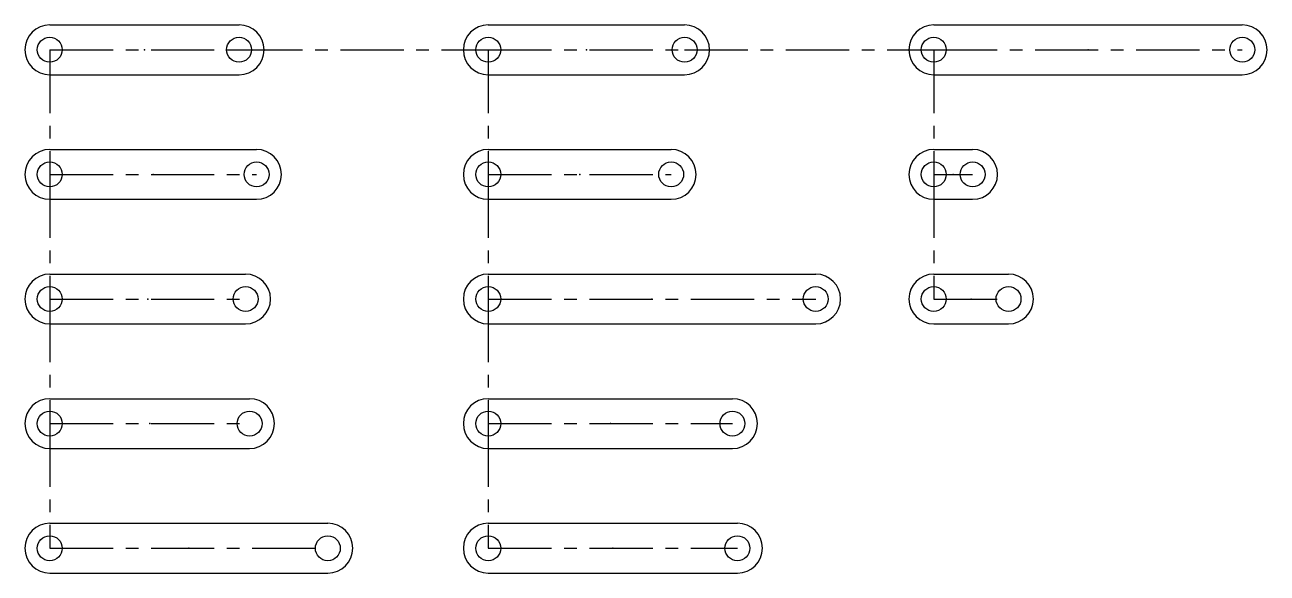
# Model space of a CAD drawing. Header units: millimetres. Extents: x -5 to 244, y -105 to 5.
import ezdxf

# ---------------------------------------------------------------- set-up
doc = ezdxf.new("R2010")
doc.units = ezdxf.units.MM
doc.header["$PDSIZE"] = -1
doc.linetypes.add('CENTERX2', pattern=[20.32, 12.7, -2.54, 2.54, -2.54])

msp = doc.modelspace()

# ---------------------------------------------------------------- linework, layer by layer
at = {"color": 7, "linetype": 'Continuous'}
for p, q in [((0, 5), (38, 5)), ((88, 5), (127.4, 5)), ((177.4, 5), (239.3, 5)), ((0, -5), (38, -5)), ((88, -5), (127.4, -5)), ((177.4, -5), (239.3, -5)), ((0, -20), (41.5, -20)), ((88, -20), (124.7, -20)), ((177.4, -20), (185.2, -20)), ((0, -30), (41.5, -30)), ((88, -30), (124.7, -30)), ((177.4, -30), (185.2, -30)), ((0, -45), (39.3, -45)), ((88, -45), (153.7, -45)), ((177.4, -45), (192.4, -45)), ((0, -55), (39.3, -55)), ((88, -55), (153.7, -55)), ((177.4, -55), (192.4, -55)), ((0, -70), (40.1, -70)), ((88, -70), (137, -70)), ((0, -80), (40.1, -80)), ((88, -80), (137, -80)), ((0, -95), (55.8, -95)), ((88, -95), (138, -95)), ((0, -105), (55.8, -105)), ((88, -105), (138, -105))]:
    msp.add_line(p, q, dxfattribs=at)
at = {"color": 7, "linetype": 'CENTERX2'}
for p, q in [((0, 0), (38, 0)), ((0, 0), (0, -25)), ((38, 0), (88, 0)), ((88, 0), (127.4, 0)), ((88, 0), (88, -25)), ((127.4, 0), (177.4, 0)), ((177.4, 0), (239.3, 0)), ((177.4, 0), (177.4, -25)), ((0, -25), (41.5, -25)), ((0, -25), (0, -50)), ((88, -25), (124.7, -25)), ((88, -25), (88, -50)), ((177.4, -25), (185.2, -25)), ((177.4, -25), (177.4, -50)), ((0, -50), (39.3, -50)), ((0, -50), (0, -75)), ((88, -50), (153.7, -50)), ((88, -50), (88, -75)), ((177.4, -50), (192.4, -50)), ((0, -75), (40.1, -75)), ((0, -75), (0, -100)), ((88, -75), (137, -75)), ((88, -75), (88, -100)), ((0, -100), (55.8, -100)), ((88, -100), (138, -100))]:
    msp.add_line(p, q, dxfattribs=at)
at = {"color": 7, "linetype": 'Continuous'}
for centre in [(0, 0), (38, 0), (88, 0), (127.4, 0), (177.4, 0), (239.3, 0), (0, -25), (41.5, -25), (88, -25), (124.7, -25), (177.4, -25), (185.2, -25), (0, -50), (39.3, -50), (88, -50), (153.7, -50), (177.4, -50), (192.4, -50), (0, -75), (40.1, -75), (88, -75), (137, -75), (0, -100), (55.8, -100), (88, -100), (138, -100)]:
    msp.add_circle(centre, 2.5, dxfattribs=at)
for centre, start, end in [((0, 0), 90, 270), ((38, 0), 270, 90), ((88, 0), 90, 270), ((127.4, 0), 270, 90), ((177.4, 0), 90, 270), ((239.3, 0), 270, 90), ((0, -25), 90, 270), ((41.5, -25), 270, 90), ((88, -25), 90, 270), ((124.7, -25), 270, 90), ((177.4, -25), 90, 270), ((185.2, -25), 270, 90), ((0, -50), 90, 270), ((39.3, -50), 270, 90), ((88, -50), 90, 270), ((153.7, -50), 270, 90), ((177.4, -50), 90, 270), ((192.4, -50), 270, 90), ((0, -75), 90, 270), ((40.1, -75), 270, 90), ((88, -75), 90, 270), ((137, -75), 270, 90), ((0, -100), 90, 270), ((55.8, -100), 270, 90), ((88, -100), 90, 270), ((138, -100), 270, 90)]:
    msp.add_arc(centre, 5, start, end, dxfattribs=at)
for p in [(19, 0), (107.7, 0), (208.35, 0), (20.75, -25), (106.35, -25), (181.3, -25), (19.65, -50), (120.85, -50), (184.9, -50), (20.05, -75), (112.5, -75), (27.9, -100), (113, -100)]:
    msp.add_point(p, dxfattribs=at)

doc.saveas('drawing.dxf')
